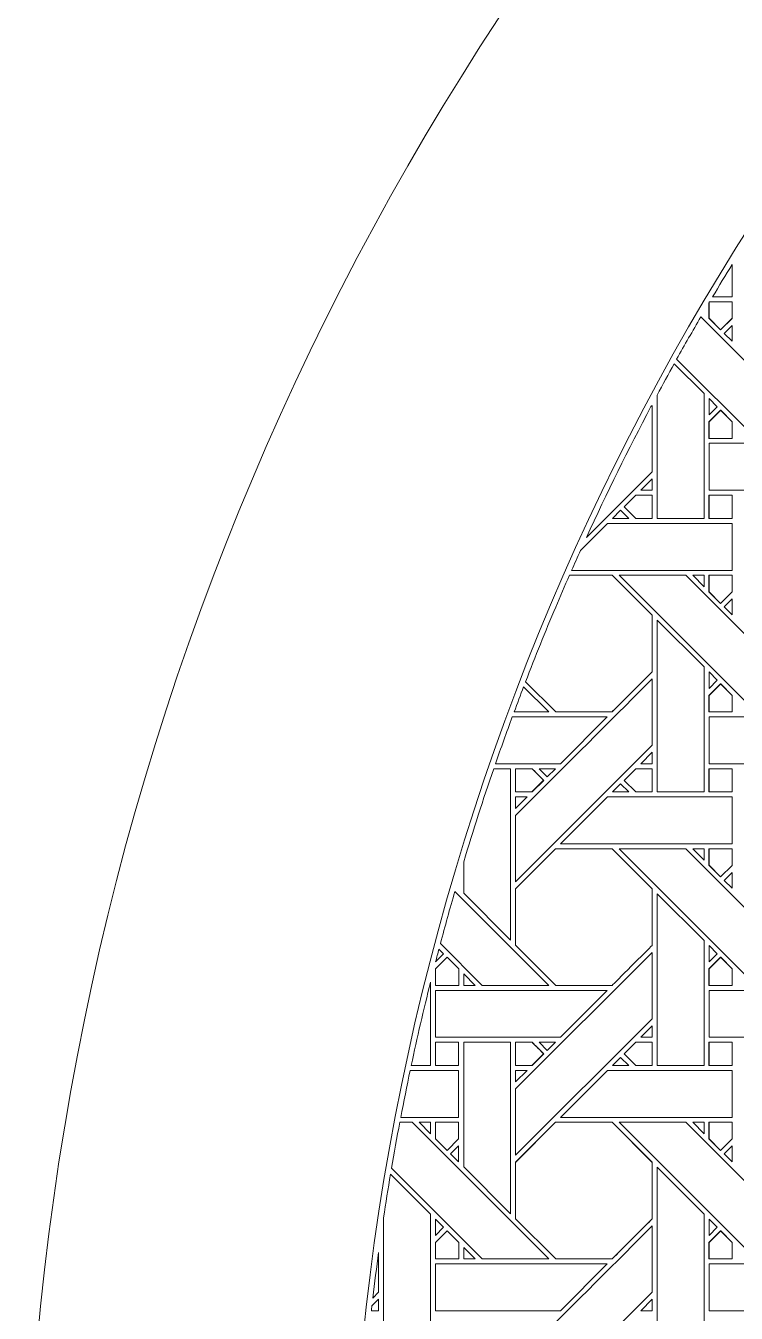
# Model space of a CAD drawing. Header units: inches. Extents: x 2.4 to 22.4, y -0.9 to 19.1.
# Drawn here: x 2.383 to 4.847, y 10.093 to 14.558 of the extents above; entities that cross this region are included whole.
import ezdxf

# ---------------------------------------------------------------- set-up
doc = ezdxf.new("R2010")
doc.units = ezdxf.units.IN
doc.header["$MEASUREMENT"] = 0
doc.layers.add('Design', color=7, linetype='Continuous', lineweight=0)

msp = doc.modelspace()

# ---------------------------------------------------------------- linework, layer by layer
at = {"layer": 'Design'}
for points, knots in [([(12.3829, 19.0948), (6.86, 19.0948), (2.3829, 14.6176), (2.3829, 9.0948), (2.3829, 3.5719), (6.86, -0.9052), (12.3829, -0.9052), (17.9057, -0.9052), (22.3829, 3.5719), (22.3829, 9.0948), (22.3829, 14.6176), (17.9057, 19.0948), (12.3829, 19.0948)], [0, 0, 0, 0, 1, 1, 1, 2, 2, 2, 3, 3, 3, 4, 4, 4, 4]), ([(12.3829, 17.972), (7.4801, 17.972), (3.5056, 13.9975), (3.5056, 9.0948), (3.5056, 4.192), (7.4801, 0.2175), (12.3829, 0.2175), (17.2856, 0.2175), (21.2601, 4.192), (21.2601, 9.0948), (21.2601, 13.9975), (17.2856, 17.972), (12.3829, 17.972)], [0, 0, 0, 0, 1, 1, 1, 2, 2, 2, 3, 3, 3, 4, 4, 4, 4]), ([(4.833, 13.6181), (4.833, 13.6181), (4.7651, 13.6181), (4.7651, 13.6181), (4.7875, 13.6557), (4.8101, 13.693), (4.833, 13.7303), (4.833, 13.7303), (4.833, 13.6181), (4.833, 13.6181)], [0, 0, 0, 0, 1, 1, 1, 2, 2, 2, 3, 3, 3, 3]), ([(4.7549, 13.601), (4.7549, 13.601), (4.8328, 13.601), (4.8328, 13.601), (4.8328, 13.601), (4.8328, 13.5435), (4.8328, 13.5435), (4.8328, 13.5435), (4.7929, 13.5035), (4.7929, 13.5035), (4.7929, 13.5035), (4.7526, 13.5438), (4.7526, 13.5438), (4.7526, 13.5438), (4.7526, 13.5971), (4.7526, 13.5971), (4.7533, 13.5984), (4.7541, 13.5997), (4.7549, 13.601)], [0, 0, 0, 0, 1, 1, 1, 2, 2, 2, 3, 3, 3, 4, 4, 4, 5, 5, 5, 6, 6, 6, 6]), ([(4.7549, 13.601), (4.7549, 13.601), (4.833, 13.601), (4.833, 13.601), (4.833, 13.601), (4.833, 13.5434), (4.833, 13.5434), (4.833, 13.5434), (4.793, 13.5034), (4.793, 13.5034), (4.793, 13.5034), (4.7527, 13.5438), (4.7527, 13.5438), (4.7527, 13.5438), (4.7527, 13.5973), (4.7527, 13.5973), (4.7534, 13.5985), (4.7542, 13.5998), (4.7549, 13.601)], [0, 0, 0, 0, 1, 1, 1, 2, 2, 2, 3, 3, 3, 4, 4, 4, 5, 5, 5, 6, 6, 6, 6]), ([(5.1456, 13.1273), (5.1456, 13.1273), (4.9146, 13.1273), (4.9146, 13.1273), (4.9146, 13.1273), (4.6404, 13.4015), (4.6404, 13.4015), (4.6679, 13.4509), (4.6959, 13.4999), (4.7243, 13.5486), (4.7243, 13.5486), (5.1456, 13.1273), (5.1456, 13.1273)], [0, 0, 0, 0, 1, 1, 1, 2, 2, 2, 3, 3, 3, 4, 4, 4, 4]), ([(4.833, 13.5191), (4.833, 13.5191), (4.833, 13.464), (4.833, 13.464), (4.833, 13.464), (4.8052, 13.4913), (4.8052, 13.4913), (4.8052, 13.4913), (4.833, 13.5191), (4.833, 13.5191)], [0, 0, 0, 0, 1, 1, 1, 2, 2, 2, 3, 3, 3, 3]), ([(4.6319, 13.3861), (4.6319, 13.3861), (4.7354, 13.283), (4.7354, 13.283), (4.7354, 13.283), (4.7354, 12.8493), (4.7354, 12.8493), (4.7354, 12.8493), (4.5727, 12.8493), (4.5727, 12.8493), (4.5727, 12.8493), (4.5727, 13.2773), (4.5727, 13.2773), (4.5922, 13.3137), (4.6119, 13.35), (4.6319, 13.3861)], [0, 0, 0, 0, 1, 1, 1, 2, 2, 2, 3, 3, 3, 4, 4, 4, 5, 5, 5, 5]), ([(4.7527, 13.2088), (4.7527, 13.2088), (4.7527, 13.2655), (4.7527, 13.2655), (4.7527, 13.2655), (4.7809, 13.2369), (4.7809, 13.2369), (4.7809, 13.2369), (4.7527, 13.2088), (4.7527, 13.2088)], [0, 0, 0, 0, 1, 1, 1, 2, 2, 2, 3, 3, 3, 3]), ([(4.5555, 13.2416), (4.5555, 13.2416), (4.5555, 13.0116), (4.5555, 13.0116), (4.5555, 13.0116), (4.3277, 12.7837), (4.3277, 12.7837), (4.3981, 12.9374), (4.4727, 13.0887), (4.5514, 13.2375), (4.5514, 13.2375), (4.5555, 13.2416), (4.5555, 13.2416)], [0, 0, 0, 0, 1, 1, 1, 2, 2, 2, 3, 3, 3, 4, 4, 4, 4]), ([(4.7526, 13.1272), (4.7526, 13.1272), (4.7526, 13.1845), (4.7526, 13.1845), (4.7526, 13.1845), (4.7929, 13.2248), (4.7929, 13.2248), (4.7929, 13.2248), (4.8332, 13.1845), (4.8332, 13.1845), (4.8332, 13.1845), (4.8332, 13.1272), (4.8332, 13.1272), (4.8332, 13.1272), (4.7526, 13.1272), (4.7526, 13.1272)], [0, 0, 0, 0, 1, 1, 1, 2, 2, 2, 3, 3, 3, 4, 4, 4, 5, 5, 5, 5]), ([(4.7931, 13.2247), (4.7931, 13.2247), (4.8334, 13.1844), (4.8334, 13.1844), (4.8334, 13.1844), (4.8334, 13.1271), (4.8334, 13.1271), (4.8334, 13.1271), (4.7527, 13.1271), (4.7527, 13.1271), (4.7527, 13.1271), (4.7527, 13.1844), (4.7527, 13.1844), (4.7527, 13.1844), (4.7931, 13.2247), (4.7931, 13.2247)], [0, 0, 0, 0, 1, 1, 1, 2, 2, 2, 3, 3, 3, 4, 4, 4, 5, 5, 5, 5]), ([(5.3484, 13.1101), (5.3484, 13.1101), (5.1857, 12.9474), (5.1857, 12.9474), (5.1857, 12.9474), (4.7527, 12.9474), (4.7527, 12.9474), (4.7527, 12.9474), (4.7527, 13.1101), (4.7527, 13.1101), (4.7527, 13.1101), (5.3484, 13.1101), (5.3484, 13.1101)], [0, 0, 0, 0, 1, 1, 1, 2, 2, 2, 3, 3, 3, 4, 4, 4, 4]), ([(4.5157, 12.9474), (4.5157, 12.9474), (4.5555, 12.9872), (4.5555, 12.9872), (4.5555, 12.9872), (4.5555, 12.9474), (4.5555, 12.9474), (4.5555, 12.9474), (4.5157, 12.9474), (4.5157, 12.9474)], [0, 0, 0, 0, 1, 1, 1, 2, 2, 2, 3, 3, 3, 3]), ([(4.4983, 12.9302), (4.4983, 12.9302), (4.5554, 12.9302), (4.5554, 12.9302), (4.5554, 12.9302), (4.5554, 12.8494), (4.5554, 12.8494), (4.5554, 12.8494), (4.4983, 12.8494), (4.4983, 12.8494), (4.4983, 12.8494), (4.4579, 12.8898), (4.4579, 12.8898), (4.4579, 12.8898), (4.4983, 12.9302), (4.4983, 12.9302)], [0, 0, 0, 0, 1, 1, 1, 2, 2, 2, 3, 3, 3, 4, 4, 4, 5, 5, 5, 5]), ([(4.5555, 12.9301), (4.5555, 12.9301), (4.5555, 12.8493), (4.5555, 12.8493), (4.5555, 12.8493), (4.4984, 12.8493), (4.4984, 12.8493), (4.4984, 12.8493), (4.4581, 12.8897), (4.4581, 12.8897), (4.4581, 12.8897), (4.4985, 12.9301), (4.4985, 12.9301), (4.4985, 12.9301), (4.5555, 12.9301), (4.5555, 12.9301)], [0, 0, 0, 0, 1, 1, 1, 2, 2, 2, 3, 3, 3, 4, 4, 4, 5, 5, 5, 5]), ([(4.7526, 12.8494), (4.7526, 12.8494), (4.7526, 12.9302), (4.7526, 12.9302), (4.7526, 12.9302), (4.8328, 12.9302), (4.8328, 12.9302), (4.8328, 12.9302), (4.8328, 12.8494), (4.8328, 12.8494), (4.8328, 12.8494), (4.7526, 12.8494), (4.7526, 12.8494)], [0, 0, 0, 0, 1, 1, 1, 2, 2, 2, 3, 3, 3, 4, 4, 4, 4]), ([(4.833, 12.9301), (4.833, 12.9301), (4.833, 12.8493), (4.833, 12.8493), (4.833, 12.8493), (4.7527, 12.8493), (4.7527, 12.8493), (4.7527, 12.8493), (4.7527, 12.9301), (4.7527, 12.9301), (4.7527, 12.9301), (4.833, 12.9301), (4.833, 12.9301)], [0, 0, 0, 0, 1, 1, 1, 2, 2, 2, 3, 3, 3, 4, 4, 4, 4]), ([(4.4742, 12.8493), (4.4742, 12.8493), (4.4177, 12.8493), (4.4177, 12.8493), (4.4177, 12.8493), (4.4459, 12.8776), (4.4459, 12.8776), (4.4459, 12.8776), (4.4742, 12.8493), (4.4742, 12.8493)], [0, 0, 0, 0, 1, 1, 1, 2, 2, 2, 3, 3, 3, 3]), ([(4.833, 12.8322), (4.833, 12.8322), (4.833, 12.6694), (4.833, 12.6694), (4.833, 12.6694), (4.2762, 12.6694), (4.2762, 12.6694), (4.2864, 12.6925), (4.2966, 12.7157), (4.307, 12.7387), (4.307, 12.7387), (4.4005, 12.8322), (4.4005, 12.8322), (4.4005, 12.8322), (4.833, 12.8322), (4.833, 12.8322)], [0, 0, 0, 0, 1, 1, 1, 2, 2, 2, 3, 3, 3, 4, 4, 4, 5, 5, 5, 5]), ([(4.2211, 12.5422), (4.2367, 12.579), (4.2526, 12.6157), (4.2686, 12.6523), (4.2686, 12.6523), (4.4166, 12.6523), (4.4166, 12.6523), (4.4166, 12.6523), (4.5554, 12.5136), (4.5554, 12.5136), (4.5554, 12.5136), (4.5554, 12.3174), (4.5554, 12.3174), (4.5376, 12.2994), (4.4256, 12.1877), (4.4167, 12.1787), (4.4167, 12.1787), (4.2209, 12.1787), (4.2209, 12.1787), (4.2209, 12.1787), (4.1165, 12.2831), (4.1165, 12.2831), (4.15, 12.3699), (4.1848, 12.4562), (4.2211, 12.5422)], [0, 0, 0, 0, 1, 1, 1, 2, 2, 2, 3, 3, 3, 4, 4, 4, 5, 5, 5, 6, 6, 6, 7, 7, 7, 8, 8, 8, 8]), ([(4.2686, 12.6523), (4.2686, 12.6523), (4.4168, 12.6523), (4.4168, 12.6523), (4.4168, 12.6523), (4.5555, 12.5135), (4.5555, 12.5135), (4.5555, 12.5135), (4.5555, 12.3173), (4.5555, 12.3173), (4.5374, 12.299), (4.4255, 12.1874), (4.4168, 12.1786), (4.4168, 12.1786), (4.2211, 12.1786), (4.2211, 12.1786), (4.2211, 12.1786), (4.1165, 12.2831), (4.1165, 12.2831), (4.15, 12.3699), (4.1848, 12.4563), (4.2211, 12.5422), (4.2367, 12.579), (4.2526, 12.6157), (4.2686, 12.6523)], [0, 0, 0, 0, 1, 1, 1, 2, 2, 2, 3, 3, 3, 4, 4, 4, 5, 5, 5, 6, 6, 6, 7, 7, 7, 8, 8, 8, 8]), ([(5.1456, 12.1786), (5.1456, 12.1786), (4.9146, 12.1786), (4.9146, 12.1786), (4.9146, 12.1786), (4.441, 12.6522), (4.441, 12.6522), (4.441, 12.6522), (4.6719, 12.6522), (4.6719, 12.6522), (4.6719, 12.6522), (5.1456, 12.1786), (5.1456, 12.1786)], [0, 0, 0, 0, 1, 1, 1, 2, 2, 2, 3, 3, 3, 4, 4, 4, 4]), ([(4.6961, 12.6522), (4.6961, 12.6522), (4.7355, 12.6522), (4.7355, 12.6522), (4.7355, 12.6522), (4.7355, 12.6124), (4.7355, 12.6124), (4.7355, 12.6124), (4.6961, 12.6522), (4.6961, 12.6522)], [0, 0, 0, 0, 1, 1, 1, 2, 2, 2, 3, 3, 3, 3]), ([(4.8328, 12.6523), (4.8328, 12.6523), (4.8328, 12.5947), (4.8328, 12.5947), (4.8328, 12.5947), (4.7929, 12.5548), (4.7929, 12.5548), (4.7929, 12.5548), (4.7526, 12.5951), (4.7526, 12.5951), (4.7526, 12.5951), (4.7526, 12.6523), (4.7526, 12.6523), (4.7526, 12.6523), (4.8328, 12.6523), (4.8328, 12.6523)], [0, 0, 0, 0, 1, 1, 1, 2, 2, 2, 3, 3, 3, 4, 4, 4, 5, 5, 5, 5]), ([(4.793, 12.5547), (4.793, 12.5547), (4.7527, 12.595), (4.7527, 12.595), (4.7527, 12.595), (4.7527, 12.6522), (4.7527, 12.6522), (4.7527, 12.6522), (4.833, 12.6522), (4.833, 12.6522), (4.833, 12.6522), (4.833, 12.5946), (4.833, 12.5946), (4.833, 12.5946), (4.793, 12.5547), (4.793, 12.5547)], [0, 0, 0, 0, 1, 1, 1, 2, 2, 2, 3, 3, 3, 4, 4, 4, 5, 5, 5, 5]), ([(4.833, 12.5704), (4.833, 12.5704), (4.833, 12.5152), (4.833, 12.5152), (4.833, 12.5152), (4.8052, 12.5426), (4.8052, 12.5426), (4.8052, 12.5426), (4.833, 12.5704), (4.833, 12.5704)], [0, 0, 0, 0, 1, 1, 1, 2, 2, 2, 3, 3, 3, 3]), ([(4.7354, 12.3343), (4.7354, 12.3343), (4.7354, 11.9006), (4.7354, 11.9006), (4.7354, 11.9006), (4.5727, 11.9006), (4.5727, 11.9006), (4.5727, 11.9006), (4.5727, 12.4964), (4.5727, 12.4964), (4.5727, 12.4964), (4.7354, 12.3343), (4.7354, 12.3343)], [0, 0, 0, 0, 1, 1, 1, 2, 2, 2, 3, 3, 3, 4, 4, 4, 4]), ([(4.2182, 11.9556), (4.2676, 12.0047), (4.5001, 12.2374), (4.5555, 12.2929), (4.5555, 12.2929), (4.5555, 12.0628), (4.5555, 12.0628), (4.5555, 12.0628), (4.0818, 11.5892), (4.0818, 11.5892), (4.0818, 11.5892), (4.0818, 11.8193), (4.0818, 11.8193), (4.0818, 11.8193), (4.2182, 11.9556), (4.2182, 11.9556)], [0, 0, 0, 0, 1, 1, 1, 2, 2, 2, 3, 3, 3, 4, 4, 4, 5, 5, 5, 5]), ([(4.7527, 12.26), (4.7527, 12.26), (4.7527, 12.3168), (4.7527, 12.3168), (4.7527, 12.3168), (4.7809, 12.2882), (4.7809, 12.2882), (4.7809, 12.2882), (4.7527, 12.26), (4.7527, 12.26)], [0, 0, 0, 0, 1, 1, 1, 2, 2, 2, 3, 3, 3, 3]), ([(4.1969, 12.1786), (4.1969, 12.1786), (4.0769, 12.1786), (4.0769, 12.1786), (4.0877, 12.2077), (4.0986, 12.2367), (4.1098, 12.2657), (4.1098, 12.2657), (4.1969, 12.1786), (4.1969, 12.1786)], [0, 0, 0, 0, 1, 1, 1, 2, 2, 2, 3, 3, 3, 3]), ([(4.7526, 12.1784), (4.7526, 12.1784), (4.7526, 12.2357), (4.7526, 12.2357), (4.7526, 12.2357), (4.7929, 12.276), (4.7929, 12.276), (4.7929, 12.276), (4.8332, 12.2357), (4.8332, 12.2357), (4.8332, 12.2357), (4.8332, 12.1784), (4.8332, 12.1784), (4.8332, 12.1784), (4.7526, 12.1784), (4.7526, 12.1784)], [0, 0, 0, 0, 1, 1, 1, 2, 2, 2, 3, 3, 3, 4, 4, 4, 5, 5, 5, 5]), ([(4.7931, 12.276), (4.7931, 12.276), (4.8334, 12.2357), (4.8334, 12.2357), (4.8334, 12.2357), (4.8334, 12.1784), (4.8334, 12.1784), (4.8334, 12.1784), (4.7527, 12.1784), (4.7527, 12.1784), (4.7527, 12.1784), (4.7527, 12.2356), (4.7527, 12.2356), (4.7527, 12.2356), (4.7931, 12.276), (4.7931, 12.276)], [0, 0, 0, 0, 1, 1, 1, 2, 2, 2, 3, 3, 3, 4, 4, 4, 5, 5, 5, 5]), ([(4.0704, 12.1613), (4.0704, 12.1613), (4.3997, 12.1613), (4.3997, 12.1613), (4.3997, 12.1613), (4.237, 11.9986), (4.237, 11.9986), (4.237, 11.9986), (4.0121, 11.9986), (4.0121, 11.9986), (4.031, 12.053), (4.0505, 12.1073), (4.0704, 12.1613)], [0, 0, 0, 0, 1, 1, 1, 2, 2, 2, 3, 3, 3, 4, 4, 4, 4]), ([(4.7527, 11.9986), (4.7527, 11.9986), (4.7527, 12.1613), (4.7527, 12.1613), (4.7527, 12.1613), (5.3484, 12.1613), (5.3484, 12.1613), (5.3484, 12.1613), (5.1857, 11.9986), (5.1857, 11.9986), (5.1857, 11.9986), (4.7527, 11.9986), (4.7527, 11.9986)], [0, 0, 0, 0, 1, 1, 1, 2, 2, 2, 3, 3, 3, 4, 4, 4, 4]), ([(4.5158, 11.9987), (4.5158, 11.9987), (4.5555, 12.0384), (4.5555, 12.0384), (4.5555, 12.0384), (4.5555, 11.9987), (4.5555, 11.9987), (4.5555, 11.9987), (4.5158, 11.9987), (4.5158, 11.9987)], [0, 0, 0, 0, 1, 1, 1, 2, 2, 2, 3, 3, 3, 3]), ([(4.0062, 11.9814), (4.0062, 11.9814), (4.0647, 11.9814), (4.0647, 11.9814), (4.0647, 11.9814), (4.0647, 11.3863), (4.0647, 11.3863), (4.0647, 11.3863), (3.9018, 11.5492), (3.9018, 11.5492), (3.9018, 11.5492), (3.9018, 11.6587), (3.9018, 11.6587), (3.9345, 11.7668), (3.9693, 11.8744), (4.0062, 11.9814)], [0, 0, 0, 0, 1, 1, 1, 2, 2, 2, 3, 3, 3, 4, 4, 4, 5, 5, 5, 5]), ([(4.0817, 11.9007), (4.0817, 11.9007), (4.0817, 11.9814), (4.0817, 11.9814), (4.0817, 11.9814), (4.1388, 11.9814), (4.1388, 11.9814), (4.1439, 11.9763), (4.1747, 11.9455), (4.1791, 11.9411), (4.1791, 11.9411), (4.1387, 11.9007), (4.1387, 11.9007), (4.1387, 11.9007), (4.0817, 11.9007), (4.0817, 11.9007)], [0, 0, 0, 0, 1, 1, 1, 2, 2, 2, 3, 3, 3, 4, 4, 4, 5, 5, 5, 5]), ([(4.1793, 11.941), (4.1793, 11.941), (4.1388, 11.9006), (4.1388, 11.9006), (4.1388, 11.9006), (4.0818, 11.9006), (4.0818, 11.9006), (4.0818, 11.9006), (4.0818, 11.9814), (4.0818, 11.9814), (4.0818, 11.9814), (4.1389, 11.9814), (4.1389, 11.9814), (4.1442, 11.9762), (4.1749, 11.9453), (4.1793, 11.941)], [0, 0, 0, 0, 1, 1, 1, 2, 2, 2, 3, 3, 3, 4, 4, 4, 5, 5, 5, 5]), ([(4.1633, 11.9814), (4.1633, 11.9814), (4.2197, 11.9814), (4.2197, 11.9814), (4.2197, 11.9814), (4.1915, 11.9532), (4.1915, 11.9532), (4.1915, 11.9532), (4.1633, 11.9814), (4.1633, 11.9814)], [0, 0, 0, 0, 1, 1, 1, 2, 2, 2, 3, 3, 3, 3]), ([(4.4579, 11.941), (4.4579, 11.941), (4.4983, 11.9814), (4.4983, 11.9814), (4.4983, 11.9814), (4.5554, 11.9814), (4.5554, 11.9814), (4.5554, 11.9814), (4.5554, 11.9006), (4.5554, 11.9006), (4.5554, 11.9006), (4.4983, 11.9006), (4.4983, 11.9006), (4.4983, 11.9006), (4.4579, 11.941), (4.4579, 11.941)], [0, 0, 0, 0, 1, 1, 1, 2, 2, 2, 3, 3, 3, 4, 4, 4, 5, 5, 5, 5]), ([(4.5555, 11.9814), (4.5555, 11.9814), (4.5555, 11.9006), (4.5555, 11.9006), (4.5555, 11.9006), (4.4984, 11.9006), (4.4984, 11.9006), (4.4984, 11.9006), (4.4581, 11.941), (4.4581, 11.941), (4.4581, 11.941), (4.4985, 11.9814), (4.4985, 11.9814), (4.4985, 11.9814), (4.5555, 11.9814), (4.5555, 11.9814)], [0, 0, 0, 0, 1, 1, 1, 2, 2, 2, 3, 3, 3, 4, 4, 4, 5, 5, 5, 5]), ([(4.7526, 11.9814), (4.7526, 11.9814), (4.8328, 11.9814), (4.8328, 11.9814), (4.8328, 11.9814), (4.8328, 11.9006), (4.8328, 11.9006), (4.8328, 11.9006), (4.7526, 11.9006), (4.7526, 11.9006), (4.7526, 11.9006), (4.7526, 11.9814), (4.7526, 11.9814)], [0, 0, 0, 0, 1, 1, 1, 2, 2, 2, 3, 3, 3, 4, 4, 4, 4]), ([(4.833, 11.9814), (4.833, 11.9814), (4.833, 11.9006), (4.833, 11.9006), (4.833, 11.9006), (4.7527, 11.9006), (4.7527, 11.9006), (4.7527, 11.9006), (4.7527, 11.9814), (4.7527, 11.9814), (4.7527, 11.9814), (4.833, 11.9814), (4.833, 11.9814)], [0, 0, 0, 0, 1, 1, 1, 2, 2, 2, 3, 3, 3, 4, 4, 4, 4]), ([(4.4742, 11.9006), (4.4742, 11.9006), (4.4177, 11.9006), (4.4177, 11.9006), (4.4177, 11.9006), (4.4459, 11.9289), (4.4459, 11.9289), (4.4459, 11.9289), (4.4742, 11.9006), (4.4742, 11.9006)], [0, 0, 0, 0, 1, 1, 1, 2, 2, 2, 3, 3, 3, 3]), ([(4.1217, 11.8835), (4.1217, 11.8835), (4.0818, 11.8436), (4.0818, 11.8436), (4.0818, 11.8436), (4.0818, 11.8835), (4.0818, 11.8835), (4.0818, 11.8835), (4.1217, 11.8835), (4.1217, 11.8835)], [0, 0, 0, 0, 1, 1, 1, 2, 2, 2, 3, 3, 3, 3]), ([(4.833, 11.8835), (4.833, 11.8835), (4.833, 11.7206), (4.833, 11.7206), (4.833, 11.7206), (4.2377, 11.7206), (4.2377, 11.7206), (4.2377, 11.7206), (4.4005, 11.8835), (4.4005, 11.8835), (4.4005, 11.8835), (4.833, 11.8835), (4.833, 11.8835)], [0, 0, 0, 0, 1, 1, 1, 2, 2, 2, 3, 3, 3, 4, 4, 4, 4]), ([(4.2204, 11.7035), (4.2204, 11.7035), (4.4166, 11.7035), (4.4166, 11.7035), (4.4166, 11.7035), (4.5554, 11.5648), (4.5554, 11.5648), (4.5554, 11.5648), (4.5554, 11.3686), (4.5554, 11.3686), (4.5376, 11.3507), (4.4256, 11.2389), (4.4167, 11.2299), (4.4167, 11.2299), (4.2209, 11.2299), (4.2209, 11.2299), (4.2209, 11.2299), (4.0817, 11.3692), (4.0817, 11.3692), (4.0817, 11.3692), (4.0817, 11.5648), (4.0817, 11.5648), (4.0817, 11.5648), (4.2204, 11.7035), (4.2204, 11.7035)], [0, 0, 0, 0, 1, 1, 1, 2, 2, 2, 3, 3, 3, 4, 4, 4, 5, 5, 5, 6, 6, 6, 7, 7, 7, 8, 8, 8, 8]), ([(4.2205, 11.7035), (4.2205, 11.7035), (4.4168, 11.7035), (4.4168, 11.7035), (4.4168, 11.7035), (4.5555, 11.5648), (4.5555, 11.5648), (4.5555, 11.5648), (4.5555, 11.3686), (4.5555, 11.3686), (4.5377, 11.3506), (4.4258, 11.2389), (4.4168, 11.2299), (4.4168, 11.2299), (4.2211, 11.2299), (4.2211, 11.2299), (4.2211, 11.2299), (4.0818, 11.3691), (4.0818, 11.3691), (4.0818, 11.3691), (4.0818, 11.5648), (4.0818, 11.5648), (4.0818, 11.5648), (4.2205, 11.7035), (4.2205, 11.7035)], [0, 0, 0, 0, 1, 1, 1, 2, 2, 2, 3, 3, 3, 4, 4, 4, 5, 5, 5, 6, 6, 6, 7, 7, 7, 8, 8, 8, 8]), ([(4.6719, 11.7035), (4.6719, 11.7035), (5.1456, 11.2299), (5.1456, 11.2299), (5.1456, 11.2299), (4.9146, 11.2299), (4.9146, 11.2299), (4.9146, 11.2299), (4.441, 11.7035), (4.441, 11.7035), (4.441, 11.7035), (4.6719, 11.7035), (4.6719, 11.7035)], [0, 0, 0, 0, 1, 1, 1, 2, 2, 2, 3, 3, 3, 4, 4, 4, 4]), ([(4.7355, 11.7035), (4.7355, 11.7035), (4.7355, 11.6637), (4.7355, 11.6637), (4.7355, 11.6637), (4.6961, 11.7035), (4.6961, 11.7035), (4.6961, 11.7035), (4.7355, 11.7035), (4.7355, 11.7035)], [0, 0, 0, 0, 1, 1, 1, 2, 2, 2, 3, 3, 3, 3]), ([(4.8328, 11.7036), (4.8328, 11.7036), (4.8328, 11.646), (4.8328, 11.646), (4.8328, 11.646), (4.7929, 11.606), (4.7929, 11.606), (4.7929, 11.606), (4.7526, 11.6464), (4.7526, 11.6464), (4.7526, 11.6464), (4.7526, 11.7036), (4.7526, 11.7036), (4.7526, 11.7036), (4.8328, 11.7036), (4.8328, 11.7036)], [0, 0, 0, 0, 1, 1, 1, 2, 2, 2, 3, 3, 3, 4, 4, 4, 5, 5, 5, 5]), ([(4.793, 11.606), (4.793, 11.606), (4.7527, 11.6463), (4.7527, 11.6463), (4.7527, 11.6463), (4.7527, 11.7035), (4.7527, 11.7035), (4.7527, 11.7035), (4.833, 11.7035), (4.833, 11.7035), (4.833, 11.7035), (4.833, 11.6459), (4.833, 11.6459), (4.833, 11.6459), (4.793, 11.606), (4.793, 11.606)], [0, 0, 0, 0, 1, 1, 1, 2, 2, 2, 3, 3, 3, 4, 4, 4, 5, 5, 5, 5]), ([(4.833, 11.6217), (4.833, 11.6217), (4.833, 11.5665), (4.833, 11.5665), (4.833, 11.5665), (4.8052, 11.5939), (4.8052, 11.5939), (4.8052, 11.5939), (4.833, 11.6217), (4.833, 11.6217)], [0, 0, 0, 0, 1, 1, 1, 2, 2, 2, 3, 3, 3, 3]), ([(3.8713, 11.5555), (3.8713, 11.5555), (4.1969, 11.2299), (4.1969, 11.2299), (4.1969, 11.2299), (3.9658, 11.2299), (3.9658, 11.2299), (3.9658, 11.2299), (3.821, 11.3747), (3.821, 11.3747), (3.8371, 11.4351), (3.8539, 11.4954), (3.8713, 11.5555)], [0, 0, 0, 0, 1, 1, 1, 2, 2, 2, 3, 3, 3, 4, 4, 4, 4]), ([(4.5727, 10.9519), (4.5727, 10.9519), (4.5727, 11.5477), (4.5727, 11.5477), (4.5727, 11.5477), (4.7354, 11.3856), (4.7354, 11.3856), (4.7354, 11.3856), (4.7354, 10.9519), (4.7354, 10.9519), (4.7354, 10.9519), (4.5727, 10.9519), (4.5727, 10.9519)], [0, 0, 0, 0, 1, 1, 1, 2, 2, 2, 3, 3, 3, 4, 4, 4, 4]), ([(3.8161, 11.3558), (3.8161, 11.3558), (3.8322, 11.3395), (3.8322, 11.3395), (3.8322, 11.3395), (3.8046, 11.3119), (3.8046, 11.3119), (3.8084, 11.3266), (3.8122, 11.3412), (3.8161, 11.3558)], [0, 0, 0, 0, 1, 1, 1, 2, 2, 2, 3, 3, 3, 3]), ([(4.5555, 11.1141), (4.5555, 11.1141), (4.0818, 10.6404), (4.0818, 10.6404), (4.0818, 10.6404), (4.0818, 10.8705), (4.0818, 10.8705), (4.0818, 10.8705), (4.5555, 11.3441), (4.5555, 11.3441), (4.5555, 11.3441), (4.5555, 11.1141), (4.5555, 11.1141)], [0, 0, 0, 0, 1, 1, 1, 2, 2, 2, 3, 3, 3, 4, 4, 4, 4]), ([(4.7527, 11.3113), (4.7527, 11.3113), (4.7527, 11.3681), (4.7527, 11.3681), (4.7527, 11.3681), (4.7809, 11.3395), (4.7809, 11.3395), (4.7809, 11.3395), (4.7527, 11.3113), (4.7527, 11.3113)], [0, 0, 0, 0, 1, 1, 1, 2, 2, 2, 3, 3, 3, 3]), ([(3.8038, 11.2297), (3.8038, 11.2297), (3.8038, 11.287), (3.8038, 11.287), (3.8038, 11.287), (3.8442, 11.3273), (3.8442, 11.3273), (3.8442, 11.3273), (3.8845, 11.287), (3.8845, 11.287), (3.8845, 11.287), (3.8845, 11.2297), (3.8845, 11.2297), (3.8845, 11.2297), (3.8038, 11.2297), (3.8038, 11.2297)], [0, 0, 0, 0, 1, 1, 1, 2, 2, 2, 3, 3, 3, 4, 4, 4, 5, 5, 5, 5]), ([(3.8443, 11.3273), (3.8443, 11.3273), (3.8847, 11.2869), (3.8847, 11.2869), (3.8847, 11.2869), (3.8847, 11.2296), (3.8847, 11.2296), (3.8847, 11.2296), (3.804, 11.2296), (3.804, 11.2296), (3.804, 11.2296), (3.804, 11.2869), (3.804, 11.2869), (3.804, 11.2869), (3.8443, 11.3273), (3.8443, 11.3273)], [0, 0, 0, 0, 1, 1, 1, 2, 2, 2, 3, 3, 3, 4, 4, 4, 5, 5, 5, 5]), ([(4.7526, 11.2297), (4.7526, 11.2297), (4.7526, 11.287), (4.7526, 11.287), (4.7526, 11.287), (4.7929, 11.3273), (4.7929, 11.3273), (4.7929, 11.3273), (4.8332, 11.287), (4.8332, 11.287), (4.8332, 11.287), (4.8332, 11.2297), (4.8332, 11.2297), (4.8332, 11.2297), (4.7526, 11.2297), (4.7526, 11.2297)], [0, 0, 0, 0, 1, 1, 1, 2, 2, 2, 3, 3, 3, 4, 4, 4, 5, 5, 5, 5]), ([(4.7931, 11.3273), (4.7931, 11.3273), (4.8334, 11.2869), (4.8334, 11.2869), (4.8334, 11.2869), (4.8334, 11.2296), (4.8334, 11.2296), (4.8334, 11.2296), (4.7527, 11.2296), (4.7527, 11.2296), (4.7527, 11.2296), (4.7527, 11.2869), (4.7527, 11.2869), (4.7527, 11.2869), (4.7931, 11.3273), (4.7931, 11.3273)], [0, 0, 0, 0, 1, 1, 1, 2, 2, 2, 3, 3, 3, 4, 4, 4, 5, 5, 5, 5]), ([(3.9019, 11.2299), (3.9019, 11.2299), (3.9019, 11.2697), (3.9019, 11.2697), (3.9019, 11.2697), (3.9416, 11.2299), (3.9416, 11.2299), (3.9416, 11.2299), (3.9019, 11.2299), (3.9019, 11.2299)], [0, 0, 0, 0, 1, 1, 1, 2, 2, 2, 3, 3, 3, 3]), ([(3.7867, 11.241), (3.7867, 11.241), (3.7867, 10.9519), (3.7867, 10.9519), (3.7867, 10.9519), (3.7198, 10.9519), (3.7198, 10.9519), (3.7404, 11.0486), (3.7628, 11.145), (3.7867, 11.241)], [0, 0, 0, 0, 1, 1, 1, 2, 2, 2, 3, 3, 3, 3]), ([(3.804, 11.0499), (3.804, 11.0499), (3.804, 11.2126), (3.804, 11.2126), (3.804, 11.2126), (4.3997, 11.2126), (4.3997, 11.2126), (4.3997, 11.2126), (4.237, 11.0499), (4.237, 11.0499), (4.237, 11.0499), (3.804, 11.0499), (3.804, 11.0499)], [0, 0, 0, 0, 1, 1, 1, 2, 2, 2, 3, 3, 3, 4, 4, 4, 4]), ([(5.3484, 11.2126), (5.3484, 11.2126), (5.1857, 11.0499), (5.1857, 11.0499), (5.1857, 11.0499), (4.7527, 11.0499), (4.7527, 11.0499), (4.7527, 11.0499), (4.7527, 11.2126), (4.7527, 11.2126), (4.7527, 11.2126), (5.3484, 11.2126), (5.3484, 11.2126)], [0, 0, 0, 0, 1, 1, 1, 2, 2, 2, 3, 3, 3, 4, 4, 4, 4]), ([(4.5158, 11.0499), (4.5158, 11.0499), (4.5555, 11.0897), (4.5555, 11.0897), (4.5555, 11.0897), (4.5555, 11.0499), (4.5555, 11.0499), (4.5555, 11.0499), (4.5158, 11.0499), (4.5158, 11.0499)], [0, 0, 0, 0, 1, 1, 1, 2, 2, 2, 3, 3, 3, 3]), ([(3.8841, 11.0327), (3.8841, 11.0327), (3.8841, 10.9519), (3.8841, 10.9519), (3.8841, 10.9519), (3.8038, 10.9519), (3.8038, 10.9519), (3.8038, 10.9519), (3.8038, 11.0327), (3.8038, 11.0327), (3.8038, 11.0327), (3.8841, 11.0327), (3.8841, 11.0327)], [0, 0, 0, 0, 1, 1, 1, 2, 2, 2, 3, 3, 3, 4, 4, 4, 4]), ([(3.8842, 11.0326), (3.8842, 11.0326), (3.8842, 10.9519), (3.8842, 10.9519), (3.8842, 10.9519), (3.804, 10.9519), (3.804, 10.9519), (3.804, 10.9519), (3.804, 11.0326), (3.804, 11.0326), (3.804, 11.0326), (3.8842, 11.0326), (3.8842, 11.0326)], [0, 0, 0, 0, 1, 1, 1, 2, 2, 2, 3, 3, 3, 4, 4, 4, 4]), ([(4.0647, 11.0326), (4.0647, 11.0326), (4.0647, 10.4375), (4.0647, 10.4375), (4.0647, 10.4375), (3.9018, 10.6004), (3.9018, 10.6004), (3.9018, 10.6004), (3.9018, 11.0326), (3.9018, 11.0326), (3.9018, 11.0326), (4.0647, 11.0326), (4.0647, 11.0326)], [0, 0, 0, 0, 1, 1, 1, 2, 2, 2, 3, 3, 3, 4, 4, 4, 4]), ([(4.1388, 11.0327), (4.1439, 11.0276), (4.1747, 10.9968), (4.1791, 10.9923), (4.1791, 10.9923), (4.1387, 10.9519), (4.1387, 10.9519), (4.1387, 10.9519), (4.0817, 10.9519), (4.0817, 10.9519), (4.0817, 10.9519), (4.0817, 11.0327), (4.0817, 11.0327), (4.0817, 11.0327), (4.1388, 11.0327), (4.1388, 11.0327)], [0, 0, 0, 0, 1, 1, 1, 2, 2, 2, 3, 3, 3, 4, 4, 4, 5, 5, 5, 5]), ([(4.1634, 11.0081), (4.1634, 11.0081), (4.1793, 10.9923), (4.1793, 10.9923), (4.1793, 10.9923), (4.1388, 10.9519), (4.1388, 10.9519), (4.1388, 10.9519), (4.0818, 10.9519), (4.0818, 10.9519), (4.0818, 10.9519), (4.0818, 11.0326), (4.0818, 11.0326), (4.0818, 11.0326), (4.1389, 11.0326), (4.1389, 11.0326), (4.1443, 11.0273), (4.1541, 11.0174), (4.1634, 11.0081)], [0, 0, 0, 0, 1, 1, 1, 2, 2, 2, 3, 3, 3, 4, 4, 4, 5, 5, 5, 6, 6, 6, 6]), ([(4.1633, 11.0326), (4.1633, 11.0326), (4.2197, 11.0326), (4.2197, 11.0326), (4.2197, 11.0326), (4.1915, 11.0045), (4.1915, 11.0045), (4.1915, 11.0045), (4.1633, 11.0326), (4.1633, 11.0326)], [0, 0, 0, 0, 1, 1, 1, 2, 2, 2, 3, 3, 3, 3]), ([(4.5554, 11.0327), (4.5554, 11.0327), (4.5554, 10.9519), (4.5554, 10.9519), (4.5554, 10.9519), (4.4983, 10.9519), (4.4983, 10.9519), (4.4983, 10.9519), (4.4579, 10.9923), (4.4579, 10.9923), (4.4579, 10.9923), (4.4983, 11.0327), (4.4983, 11.0327), (4.4983, 11.0327), (4.5554, 11.0327), (4.5554, 11.0327)], [0, 0, 0, 0, 1, 1, 1, 2, 2, 2, 3, 3, 3, 4, 4, 4, 5, 5, 5, 5]), ([(4.5555, 11.0327), (4.5555, 11.0327), (4.5555, 10.9519), (4.5555, 10.9519), (4.5555, 10.9519), (4.4984, 10.9519), (4.4984, 10.9519), (4.4984, 10.9519), (4.4581, 10.9922), (4.4581, 10.9922), (4.4581, 10.9922), (4.4985, 11.0327), (4.4985, 11.0327), (4.4985, 11.0327), (4.5555, 11.0327), (4.5555, 11.0327)], [0, 0, 0, 0, 1, 1, 1, 2, 2, 2, 3, 3, 3, 4, 4, 4, 5, 5, 5, 5]), ([(4.7526, 11.0327), (4.7526, 11.0327), (4.8328, 11.0327), (4.8328, 11.0327), (4.8328, 11.0327), (4.8328, 10.9519), (4.8328, 10.9519), (4.8328, 10.9519), (4.7526, 10.9519), (4.7526, 10.9519), (4.7526, 10.9519), (4.7526, 11.0327), (4.7526, 11.0327)], [0, 0, 0, 0, 1, 1, 1, 2, 2, 2, 3, 3, 3, 4, 4, 4, 4]), ([(4.833, 11.0326), (4.833, 11.0326), (4.833, 10.9519), (4.833, 10.9519), (4.833, 10.9519), (4.7527, 10.9519), (4.7527, 10.9519), (4.7527, 10.9519), (4.7527, 11.0326), (4.7527, 11.0326), (4.7527, 11.0326), (4.833, 11.0326), (4.833, 11.0326)], [0, 0, 0, 0, 1, 1, 1, 2, 2, 2, 3, 3, 3, 4, 4, 4, 4]), ([(4.4742, 10.9519), (4.4742, 10.9519), (4.4177, 10.9519), (4.4177, 10.9519), (4.4177, 10.9519), (4.4459, 10.9801), (4.4459, 10.9801), (4.4459, 10.9801), (4.4742, 10.9519), (4.4742, 10.9519)], [0, 0, 0, 0, 1, 1, 1, 2, 2, 2, 3, 3, 3, 3]), ([(3.8842, 10.9347), (3.8842, 10.9347), (3.8842, 10.7719), (3.8842, 10.7719), (3.8842, 10.7719), (3.6834, 10.7719), (3.6834, 10.7719), (3.6938, 10.8263), (3.7048, 10.8806), (3.7162, 10.9347), (3.7162, 10.9347), (3.8842, 10.9347), (3.8842, 10.9347)], [0, 0, 0, 0, 1, 1, 1, 2, 2, 2, 3, 3, 3, 4, 4, 4, 4]), ([(4.1217, 10.9347), (4.1217, 10.9347), (4.0818, 10.8949), (4.0818, 10.8949), (4.0818, 10.8949), (4.0818, 10.9347), (4.0818, 10.9347), (4.0818, 10.9347), (4.1217, 10.9347), (4.1217, 10.9347)], [0, 0, 0, 0, 1, 1, 1, 2, 2, 2, 3, 3, 3, 3]), ([(4.833, 10.9347), (4.833, 10.9347), (4.833, 10.7719), (4.833, 10.7719), (4.833, 10.7719), (4.2377, 10.7719), (4.2377, 10.7719), (4.2377, 10.7719), (4.4005, 10.9347), (4.4005, 10.9347), (4.4005, 10.9347), (4.833, 10.9347), (4.833, 10.9347)], [0, 0, 0, 0, 1, 1, 1, 2, 2, 2, 3, 3, 3, 4, 4, 4, 4]), ([(3.6801, 10.7548), (3.6801, 10.7548), (3.7232, 10.7548), (3.7232, 10.7548), (3.7232, 10.7548), (4.1969, 10.2811), (4.1969, 10.2811), (4.1969, 10.2811), (3.9658, 10.2811), (3.9658, 10.2811), (3.9658, 10.2811), (3.6516, 10.5955), (3.6516, 10.5955), (3.6606, 10.6487), (3.67, 10.7018), (3.6801, 10.7548)], [0, 0, 0, 0, 1, 1, 1, 2, 2, 2, 3, 3, 3, 4, 4, 4, 5, 5, 5, 5]), ([(3.7868, 10.7548), (3.7868, 10.7548), (3.7868, 10.715), (3.7868, 10.715), (3.7868, 10.715), (3.7473, 10.7548), (3.7473, 10.7548), (3.7473, 10.7548), (3.7868, 10.7548), (3.7868, 10.7548)], [0, 0, 0, 0, 1, 1, 1, 2, 2, 2, 3, 3, 3, 3]), ([(3.8841, 10.7548), (3.8841, 10.7548), (3.8841, 10.6972), (3.8841, 10.6972), (3.8841, 10.6972), (3.8441, 10.6573), (3.8441, 10.6573), (3.8441, 10.6573), (3.8038, 10.6976), (3.8038, 10.6976), (3.8038, 10.6976), (3.8038, 10.7548), (3.8038, 10.7548), (3.8038, 10.7548), (3.8841, 10.7548), (3.8841, 10.7548)], [0, 0, 0, 0, 1, 1, 1, 2, 2, 2, 3, 3, 3, 4, 4, 4, 5, 5, 5, 5]), ([(3.8443, 10.6572), (3.8443, 10.6572), (3.804, 10.6976), (3.804, 10.6976), (3.804, 10.6976), (3.804, 10.7548), (3.804, 10.7548), (3.804, 10.7548), (3.8842, 10.7548), (3.8842, 10.7548), (3.8842, 10.7548), (3.8842, 10.6972), (3.8842, 10.6972), (3.8842, 10.6972), (3.8443, 10.6572), (3.8443, 10.6572)], [0, 0, 0, 0, 1, 1, 1, 2, 2, 2, 3, 3, 3, 4, 4, 4, 5, 5, 5, 5]), ([(4.2204, 10.7548), (4.2204, 10.7548), (4.4166, 10.7548), (4.4166, 10.7548), (4.4166, 10.7548), (4.5554, 10.6161), (4.5554, 10.6161), (4.5554, 10.6161), (4.5554, 10.4199), (4.5554, 10.4199), (4.5376, 10.4019), (4.4256, 10.2902), (4.4167, 10.2812), (4.4167, 10.2812), (4.2209, 10.2812), (4.2209, 10.2812), (4.2209, 10.2812), (4.0817, 10.4204), (4.0817, 10.4204), (4.0817, 10.4204), (4.0817, 10.6161), (4.0817, 10.6161), (4.0817, 10.6161), (4.2204, 10.7548), (4.2204, 10.7548)], [0, 0, 0, 0, 1, 1, 1, 2, 2, 2, 3, 3, 3, 4, 4, 4, 5, 5, 5, 6, 6, 6, 7, 7, 7, 8, 8, 8, 8]), ([(4.0818, 10.616), (4.0818, 10.616), (4.2206, 10.7548), (4.2206, 10.7548), (4.2206, 10.7548), (4.4168, 10.7548), (4.4168, 10.7548), (4.4168, 10.7548), (4.5555, 10.616), (4.5555, 10.616), (4.5555, 10.616), (4.5555, 10.4198), (4.5555, 10.4198), (4.5375, 10.4017), (4.4257, 10.29), (4.4168, 10.2811), (4.4168, 10.2811), (4.2211, 10.2811), (4.2211, 10.2811), (4.2211, 10.2811), (4.0818, 10.4204), (4.0818, 10.4204), (4.0818, 10.4204), (4.0818, 10.616), (4.0818, 10.616)], [0, 0, 0, 0, 1, 1, 1, 2, 2, 2, 3, 3, 3, 4, 4, 4, 5, 5, 5, 6, 6, 6, 7, 7, 7, 8, 8, 8, 8]), ([(4.6719, 10.7548), (4.6719, 10.7548), (5.1456, 10.2811), (5.1456, 10.2811), (5.1456, 10.2811), (4.9146, 10.2811), (4.9146, 10.2811), (4.9146, 10.2811), (4.441, 10.7548), (4.441, 10.7548), (4.441, 10.7548), (4.6719, 10.7548), (4.6719, 10.7548)], [0, 0, 0, 0, 1, 1, 1, 2, 2, 2, 3, 3, 3, 4, 4, 4, 4]), ([(4.7355, 10.7548), (4.7355, 10.7548), (4.7355, 10.715), (4.7355, 10.715), (4.7355, 10.715), (4.6961, 10.7548), (4.6961, 10.7548), (4.6961, 10.7548), (4.7355, 10.7548), (4.7355, 10.7548)], [0, 0, 0, 0, 1, 1, 1, 2, 2, 2, 3, 3, 3, 3]), ([(4.8328, 10.7548), (4.8328, 10.7548), (4.8328, 10.6972), (4.8328, 10.6972), (4.8328, 10.6972), (4.7929, 10.6573), (4.7929, 10.6573), (4.7929, 10.6573), (4.7526, 10.6976), (4.7526, 10.6976), (4.7526, 10.6976), (4.7526, 10.7548), (4.7526, 10.7548), (4.7526, 10.7548), (4.8328, 10.7548), (4.8328, 10.7548)], [0, 0, 0, 0, 1, 1, 1, 2, 2, 2, 3, 3, 3, 4, 4, 4, 5, 5, 5, 5]), ([(4.793, 10.6572), (4.793, 10.6572), (4.7527, 10.6976), (4.7527, 10.6976), (4.7527, 10.6976), (4.7527, 10.7548), (4.7527, 10.7548), (4.7527, 10.7548), (4.833, 10.7548), (4.833, 10.7548), (4.833, 10.7548), (4.833, 10.6972), (4.833, 10.6972), (4.833, 10.6972), (4.793, 10.6572), (4.793, 10.6572)], [0, 0, 0, 0, 1, 1, 1, 2, 2, 2, 3, 3, 3, 4, 4, 4, 5, 5, 5, 5]), ([(3.8842, 10.6729), (3.8842, 10.6729), (3.8842, 10.6178), (3.8842, 10.6178), (3.8842, 10.6178), (3.8565, 10.6452), (3.8565, 10.6452), (3.8565, 10.6452), (3.8842, 10.6729), (3.8842, 10.6729)], [0, 0, 0, 0, 1, 1, 1, 2, 2, 2, 3, 3, 3, 3]), ([(4.833, 10.6729), (4.833, 10.6729), (4.833, 10.6178), (4.833, 10.6178), (4.833, 10.6178), (4.8052, 10.6452), (4.8052, 10.6452), (4.8052, 10.6452), (4.833, 10.6729), (4.833, 10.6729)], [0, 0, 0, 0, 1, 1, 1, 2, 2, 2, 3, 3, 3, 3]), ([(4.7354, 10.4368), (4.7354, 10.4368), (4.7354, 10.0031), (4.7354, 10.0031), (4.7354, 10.0031), (4.5727, 10.0031), (4.5727, 10.0031), (4.5727, 10.0031), (4.5727, 10.599), (4.5727, 10.599), (4.5727, 10.599), (4.7354, 10.4368), (4.7354, 10.4368)], [0, 0, 0, 0, 1, 1, 1, 2, 2, 2, 3, 3, 3, 4, 4, 4, 4]), ([(3.6481, 10.5749), (3.6481, 10.5749), (3.7867, 10.4368), (3.7867, 10.4368), (3.7867, 10.4368), (3.7867, 10.0031), (3.7867, 10.0031), (3.7867, 10.0031), (3.6239, 10.0031), (3.6239, 10.0031), (3.6239, 10.0031), (3.6239, 10.4239), (3.6239, 10.4239), (3.6315, 10.4743), (3.6397, 10.5246), (3.6481, 10.5749)], [0, 0, 0, 0, 1, 1, 1, 2, 2, 2, 3, 3, 3, 4, 4, 4, 5, 5, 5, 5]), ([(3.804, 10.3626), (3.804, 10.3626), (3.804, 10.4193), (3.804, 10.4193), (3.804, 10.4193), (3.8322, 10.3908), (3.8322, 10.3908), (3.8322, 10.3908), (3.804, 10.3626), (3.804, 10.3626)], [0, 0, 0, 0, 1, 1, 1, 2, 2, 2, 3, 3, 3, 3]), ([(4.7527, 10.3626), (4.7527, 10.3626), (4.7527, 10.4193), (4.7527, 10.4193), (4.7527, 10.4193), (4.7809, 10.3908), (4.7809, 10.3908), (4.7809, 10.3908), (4.7527, 10.3626), (4.7527, 10.3626)], [0, 0, 0, 0, 1, 1, 1, 2, 2, 2, 3, 3, 3, 3]), ([(3.8038, 10.2809), (3.8038, 10.2809), (3.8038, 10.3382), (3.8038, 10.3382), (3.8038, 10.3382), (3.8442, 10.3786), (3.8442, 10.3786), (3.8442, 10.3786), (3.8845, 10.3382), (3.8845, 10.3382), (3.8845, 10.3382), (3.8845, 10.2809), (3.8845, 10.2809), (3.8845, 10.2809), (3.8038, 10.2809), (3.8038, 10.2809)], [0, 0, 0, 0, 1, 1, 1, 2, 2, 2, 3, 3, 3, 4, 4, 4, 5, 5, 5, 5]), ([(3.8443, 10.3785), (3.8443, 10.3785), (3.8847, 10.3382), (3.8847, 10.3382), (3.8847, 10.3382), (3.8847, 10.2809), (3.8847, 10.2809), (3.8847, 10.2809), (3.804, 10.2809), (3.804, 10.2809), (3.804, 10.2809), (3.804, 10.3382), (3.804, 10.3382), (3.804, 10.3382), (3.8443, 10.3785), (3.8443, 10.3785)], [0, 0, 0, 0, 1, 1, 1, 2, 2, 2, 3, 3, 3, 4, 4, 4, 5, 5, 5, 5]), ([(4.2182, 10.0581), (4.2675, 10.1072), (4.5, 10.3399), (4.5555, 10.3954), (4.5555, 10.3954), (4.5555, 10.1654), (4.5555, 10.1654), (4.5555, 10.1654), (4.0818, 9.6917), (4.0818, 9.6917), (4.0818, 9.6917), (4.0818, 9.9218), (4.0818, 9.9218), (4.0818, 9.9218), (4.2182, 10.0581), (4.2182, 10.0581)], [0, 0, 0, 0, 1, 1, 1, 2, 2, 2, 3, 3, 3, 4, 4, 4, 5, 5, 5, 5]), ([(4.7526, 10.2809), (4.7526, 10.2809), (4.7526, 10.3382), (4.7526, 10.3382), (4.7526, 10.3382), (4.7929, 10.3786), (4.7929, 10.3786), (4.7929, 10.3786), (4.8332, 10.3382), (4.8332, 10.3382), (4.8332, 10.3382), (4.8332, 10.2809), (4.8332, 10.2809), (4.8332, 10.2809), (4.7526, 10.2809), (4.7526, 10.2809)], [0, 0, 0, 0, 1, 1, 1, 2, 2, 2, 3, 3, 3, 4, 4, 4, 5, 5, 5, 5]), ([(4.7931, 10.3785), (4.7931, 10.3785), (4.8334, 10.3382), (4.8334, 10.3382), (4.8334, 10.3382), (4.8334, 10.2809), (4.8334, 10.2809), (4.8334, 10.2809), (4.7527, 10.2809), (4.7527, 10.2809), (4.7527, 10.2809), (4.7527, 10.3382), (4.7527, 10.3382), (4.7527, 10.3382), (4.7931, 10.3785), (4.7931, 10.3785)], [0, 0, 0, 0, 1, 1, 1, 2, 2, 2, 3, 3, 3, 4, 4, 4, 5, 5, 5, 5]), ([(3.9019, 10.2811), (3.9019, 10.2811), (3.9019, 10.3209), (3.9019, 10.3209), (3.9019, 10.3209), (3.9416, 10.2811), (3.9416, 10.2811), (3.9416, 10.2811), (3.9019, 10.2811), (3.9019, 10.2811)], [0, 0, 0, 0, 1, 1, 1, 2, 2, 2, 3, 3, 3, 3]), ([(3.6068, 10.1654), (3.6068, 10.1654), (3.5868, 10.1454), (3.5868, 10.1454), (3.5931, 10.1982), (3.5996, 10.251), (3.6068, 10.3036), (3.6068, 10.3036), (3.6068, 10.1654), (3.6068, 10.1654)], [0, 0, 0, 0, 1, 1, 1, 2, 2, 2, 3, 3, 3, 3]), ([(3.804, 10.1012), (3.804, 10.1012), (3.804, 10.2639), (3.804, 10.2639), (3.804, 10.2639), (4.3997, 10.2639), (4.3997, 10.2639), (4.3997, 10.2639), (4.237, 10.1012), (4.237, 10.1012), (4.237, 10.1012), (3.804, 10.1012), (3.804, 10.1012)], [0, 0, 0, 0, 1, 1, 1, 2, 2, 2, 3, 3, 3, 4, 4, 4, 4]), ([(4.7527, 10.1012), (4.7527, 10.1012), (4.7527, 10.2639), (4.7527, 10.2639), (4.7527, 10.2639), (5.3484, 10.2639), (5.3484, 10.2639), (5.3484, 10.2639), (5.1857, 10.1012), (5.1857, 10.1012), (5.1857, 10.1012), (4.7527, 10.1012), (4.7527, 10.1012)], [0, 0, 0, 0, 1, 1, 1, 2, 2, 2, 3, 3, 3, 4, 4, 4, 4]), ([(3.5816, 10.1012), (3.5822, 10.1067), (3.583, 10.1122), (3.5836, 10.1178), (3.5836, 10.1178), (3.6068, 10.141), (3.6068, 10.141), (3.6068, 10.141), (3.6068, 10.1012), (3.6068, 10.1012), (3.6068, 10.1012), (3.5816, 10.1012), (3.5816, 10.1012)], [0, 0, 0, 0, 1, 1, 1, 2, 2, 2, 3, 3, 3, 4, 4, 4, 4]), ([(4.5157, 10.1012), (4.5157, 10.1012), (4.5555, 10.141), (4.5555, 10.141), (4.5555, 10.141), (4.5555, 10.1012), (4.5555, 10.1012), (4.5555, 10.1012), (4.5157, 10.1012), (4.5157, 10.1012)], [0, 0, 0, 0, 1, 1, 1, 2, 2, 2, 3, 3, 3, 3])]:
    msp.add_open_spline(points, degree=3, knots=knots, dxfattribs=at)

doc.saveas('drawing.dxf')
